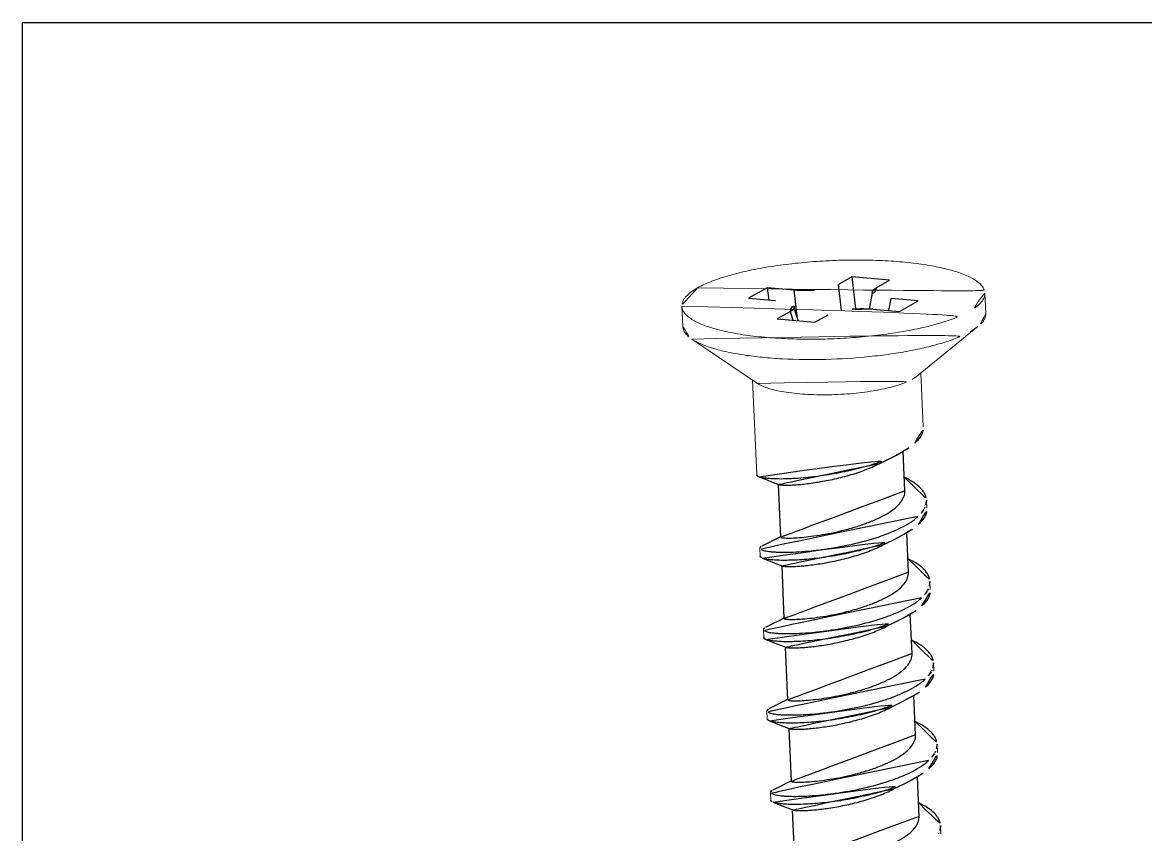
# Model space of a CAD drawing. Extents: x 16296660632 to 16296679688, y -37409620961 to -37409616551.
# Drawn here: x 16296678870.22 to 16296678896.88, y -37409618173.69 to -37409618154.42 of the extents above; entities that cross this region are included whole.
import ezdxf

# ---------------------------------------------------------------- set-up
doc = ezdxf.new("R2010")
doc.units = 0
doc.header["$LTSCALE"] = 10
doc.header["$MEASUREMENT"] = 0
doc.linetypes.add('ACAD_ISO02W100', pattern=[15, 12, -3])
doc.layers.get('0').update_dxf_attribs({"linetype": 'CONTINUOUS'})
doc.layers.add('虚线', color=8, linetype='ACAD_ISO02W100', lineweight=20)

msp = doc.modelspace()

# ---------------------------------------------------------------- linework, layer by layer
at = {"color": 7, "linetype": 'Continuous'}
for p, q in [((16296678889.90345, -37409618160.462303), (16296678889.58824, -37409618160.639679)), ((16296678890.799179, -37409618160.540176), (16296678889.90345, -37409618160.462303)), ((16296678889.90345, -37409618160.462303), (16296678889.99367, -37409618161.219818)), ((16296678890.483971, -37409618160.71756), (16296678890.799179, -37409618160.540176)), ((16296678887.895929, -37409618160.719101), (16296678887.45331, -37409618160.968178)), ((16296678888.533819, -37409618160.774559), (16296678887.895929, -37409618160.719101)), ((16296678887.895929, -37409618160.719101), (16296678887.93054, -37409618161.009666)), ((16296678888.616159, -37409618161.465881), (16296678888.533819, -37409618160.774559)), ((16296678889.662161, -37409618161.260399), (16296678889.58824, -37409618160.639679)), ((16296678890.320499, -37409618161.220528), (16296678890.402439, -37409618160.800102)), ((16296678887.45331, -37409618160.968178), (16296678888.091209, -37409618161.023643)), ((16296678890.78583, -37409618161.257919), (16296678890.84095, -37409618160.975151)), ((16296678891.478849, -37409618161.030617), (16296678890.84095, -37409618160.975151)), ((16296678891.03623, -37409618161.279694), (16296678891.478849, -37409618161.030617)), ((16296678888.448191, -37409618161.281227), (16296678888.13298, -37409618161.458618)), ((16296678888.51067, -37409618161.491463), (16296678888.448191, -37409618161.281227)), ((16296678888.62676, -37409618161.501549), (16296678888.52869, -37409618161.171577)), ((16296678889.028709, -37409618161.536491), (16296678889.34392, -37409618161.359108)), ((16296678890.398331, -37409618161.224228), (16296678891.03623, -37409618161.279694)), ((16296678888.13298, -37409618161.458618), (16296678889.028709, -37409618161.536491)), ((16296678891.164671, -37409618165.537666), (16296678891.12398, -37409618164.601181)), ((16296678888.03912, -37409618165.336098), (16296678888.164619, -37409618165.386574)), ((16296678888.155109, -37409618165.382751), (16296678888.20944, -37409618166.633232)), ((16296678891.24856, -37409618167.468361), (16296678891.207861, -37409618166.531731)), ((16296678888.122999, -37409618167.266792), (16296678888.24851, -37409618167.317268)), ((16296678888.239, -37409618167.313454), (16296678888.293329, -37409618168.563927)), ((16296678891.332439, -37409618169.399048), (16296678891.29175, -37409618168.462402)), ((16296678888.20689, -37409618169.197487), (16296678888.33239, -37409618169.247963)), ((16296678888.32288, -37409618169.244133), (16296678888.377211, -37409618170.494621)), ((16296678891.41633, -37409618171.329742), (16296678891.375641, -37409618170.393227)), ((16296678888.290779, -37409618171.128181), (16296678888.416281, -37409618171.178658)), ((16296678888.406759, -37409618171.174828), (16296678888.4611, -37409618172.425308)), ((16296678891.50021, -37409618173.260437), (16296678891.459511, -37409618172.323769)), ((16296678888.37466, -37409618173.058868), (16296678888.50016, -37409618173.109352)), ((16296678888.49065, -37409618173.105522), (16296678888.544979, -37409618174.356003))]:
    msp.add_line(p, q, dxfattribs=at)
msp.add_lwpolyline([(16296678923.53351, -37409618236.763138), (16296678870.21714, -37409618236.763138), (16296678870.21714, -37409618154.423431), (16296678923.53351, -37409618154.423431)], close=True)
for points in [[(16296678890.55167, -37409618164.894814), (16296678890.660959, -37409618164.839417), (16296678890.82246, -37409618164.758858), (16296678890.96104, -37409618164.690666)], [(16296678887.69713, -37409618165.202103), (16296678887.85466, -37409618165.263283), (16296678888.03912, -37409618165.336098)], [(16296678888.2076, -37409618166.629601), (16296678888.10136, -37409618166.683479), (16296678887.92383, -37409618166.772087), (16296678887.76866, -37409618166.84845)], [(16296678890.635559, -37409618166.825508), (16296678890.74485, -37409618166.770103), (16296678890.90634, -37409618166.689552), (16296678891.04493, -37409618166.621361)], [(16296678887.78101, -37409618167.132797), (16296678887.93854, -37409618167.193977), (16296678888.122999, -37409618167.266792)], [(16296678888.291479, -37409618168.560303), (16296678888.18524, -37409618168.614166), (16296678888.007721, -37409618168.702782), (16296678887.852539, -37409618168.779137)], [(16296678890.71944, -37409618168.756203), (16296678890.82873, -37409618168.700798), (16296678890.990231, -37409618168.620247), (16296678891.128811, -37409618168.552063)], [(16296678887.864901, -37409618169.063492), (16296678888.02243, -37409618169.124672), (16296678888.20689, -37409618169.197487)], [(16296678888.37537, -37409618170.49099), (16296678888.269119, -37409618170.544868), (16296678888.0916, -37409618170.633469), (16296678887.93643, -37409618170.709839)], [(16296678890.80332, -37409618170.686897), (16296678890.912621, -37409618170.631493), (16296678891.07411, -37409618170.550926), (16296678891.2127, -37409618170.48275)], [(16296678887.94878, -37409618170.994179), (16296678888.10631, -37409618171.055359), (16296678888.290779, -37409618171.128181)], [(16296678888.459261, -37409618172.421677), (16296678888.35301, -37409618172.475563), (16296678888.175489, -37409618172.564163), (16296678888.020321, -37409618172.640533)], [(16296678890.887211, -37409618172.617592), (16296678890.9965, -37409618172.562187), (16296678891.158001, -37409618172.481628), (16296678891.296579, -37409618172.413437)], [(16296678888.032669, -37409618172.924873), (16296678888.190201, -37409618172.986053), (16296678888.37466, -37409618173.058868)]]:
    msp.add_lwpolyline(points, dxfattribs=at)
for centre, major_axis, ratio, start_param, end_param in [((16296678888.871441, -37409618160.570312), (-0.801806, -0.030785), 0.263882425, 1.126066153, 2.666704219), ((16296678891.22245, -37409618160.774719), (-0.821229, -0.039608), 0.25133448, 5.818141006, 7.358779072), ((16296678887.709709, -37409618161.224068), (-0.821229, -0.039608), 0.25133448, -3.606636955, -2.065998889), ((16296678890.06072, -37409618161.428467), (-0.801806, -0.030785), 0.263882425, -2.0155265, -0.474888434)]:
    msp.add_ellipse(centre, major_axis=major_axis, ratio=ratio, start_param=start_param, end_param=end_param, dxfattribs=at)
for points, knots in [([(16296678891.398809, -37409618164.406708), (16296678891.43092, -37409618164.377037), (16296678891.48818, -37409618164.317284), (16296678891.554291, -37409618164.219673), (16296678891.593519, -37409618164.120132), (16296678891.600599, -37409618164.052193), (16296678891.59918, -37409618164.019707)], [0, 0, 0, 0, 0.292045706, 0.550742358, 0.782817436, 1, 1, 1, 1]), ([(16296678890.96104, -37409618164.690666), (16296678891.04554, -37409618164.649307), (16296678891.19878, -37409618164.565422), (16296678891.33983, -37409618164.461197), (16296678891.398809, -37409618164.406708)], [0, 0, 0, 0, 0.539523175, 1, 1, 1, 1]), ([(16296678887.69714, -37409618165.202103), (16296678887.72135, -37409618165.211441), (16296678887.781691, -37409618165.226463), (16296678887.88789, -37409618165.241913), (16296678888.023359, -37409618165.252342), (16296678888.18576, -37409618165.256882), (16296678888.372459, -37409618165.254646), (16296678888.660851, -37409618165.241226), (16296678889.05624, -37409618165.20356), (16296678889.55242, -37409618165.127007), (16296678890.054131, -37409618165.017273), (16296678890.527969, -37409618164.876648), (16296678890.825001, -37409618164.757263), (16296678890.96104, -37409618164.690666)], [0, 0, 0, 0, 0.023276566, 0.055463247, 0.09623742, 0.145040673, 0.201136549, 0.263651163, 0.403927684, 0.557108169, 0.713672809, 0.86415492, 1, 1, 1, 1]), ([(16296678890.55167, -37409618164.894814), (16296678890.442699, -37409618164.950493), (16296678890.20789, -37409618165.050827), (16296678889.837259, -37409618165.171013), (16296678889.453329, -37409618165.266296), (16296678889.136419, -37409618165.325493), (16296678888.896549, -37409618165.360077), (16296678888.734489, -37409618165.379013), (16296678888.58827, -37409618165.392029), (16296678888.46048, -37409618165.399597), (16296678888.35334, -37409618165.402382), (16296678888.268801, -37409618165.400993), (16296678888.213091, -37409618165.396988), (16296678888.18108, -37409618165.391609), (16296678888.1693, -37409618165.388474), (16296678888.164619, -37409618165.386574)], [0, 0, 0, 0, 0.149149692, 0.310486425, 0.474512212, 0.630990703, 0.703238306, 0.769886721, 0.829852517, 0.882142193, 0.925906765, 0.960440098, 0.985212648, 0.993851739, 1, 1, 1, 1]), ([(16296678887.644911, -37409618165.158638), (16296678887.64509, -37409618165.162659), (16296678887.64826, -37409618165.171562), (16296678887.659281, -37409618165.182777), (16296678887.675989, -37409618165.193268), (16296678887.68948, -37409618165.19915), (16296678887.69714, -37409618165.202103)], [0, 0, 0, 0, 0.169964487, 0.380192821, 0.653494873, 1, 1, 1, 1]), ([(16296678891.15774, -37409618165.219818), (16296678891.23221, -37409618165.255173), (16296678891.36599, -37409618165.327759), (16296678891.510521, -37409618165.440781), (16296678891.59358, -37409618165.537537), (16296678891.63765, -37409618165.608948), (16296678891.665779, -37409618165.682312), (16296678891.673599, -37409618165.732643), (16296678891.674681, -37409618165.757339)], [0, 0, 0, 0, 0.317057743, 0.583748074, 0.699704525, 0.805924509, 0.904904925, 1, 1, 1, 1]), ([(16296678891.164671, -37409618165.537666), (16296678891.165661, -37409618165.560463), (16296678891.16264, -37409618165.607277), (16296678891.13591, -37409618165.703377), (16296678891.061411, -37409618165.823792), (16296678890.924259, -37409618165.955544), (16296678890.74169, -37409618166.080322), (16296678890.51985, -37409618166.19622), (16296678890.266729, -37409618166.301491), (16296678889.99176, -37409618166.394348), (16296678889.70537, -37409618166.473518), (16296678889.41855, -37409618166.538223), (16296678889.14233, -37409618166.588211), (16296678888.887369, -37409618166.623894), (16296678888.663521, -37409618166.646156), (16296678888.50042, -37409618166.655487), (16296678888.39196, -37409618166.657051), (16296678888.3291, -37409618166.65593), (16296678888.279301, -37409618166.652809), (16296678888.246599, -37409618166.648849), (16296678888.227011, -37409618166.644341), (16296678888.2171, -37409618166.641037), (16296678888.2096, -37409618166.636742), (16296678888.20945, -37409618166.633232)], [0, 0, 0, 0, 0.020473064, 0.041729226, 0.088965761, 0.145234353, 0.211406525, 0.286735163, 0.369456871, 0.457154917, 0.547003049, 0.635953592, 0.720898874, 0.798817184, 0.866906327, 0.922705443, 0.9453497, 0.964215031, 0.979139366, 0.990015945, 0.99393238, 0.996849703, 1, 1, 1, 1]), ([(16296678891.674681, -37409618165.757339), (16296678891.675949, -37409618165.78653), (16296678891.670589, -37409618165.847107), (16296678891.65062, -37409618165.904373), (16296678891.63764, -37409618165.932358)], [0, 0, 0, 0, 0.486340642, 1, 1, 1, 1]), ([(16296678891.47431, -37409618166.144333), (16296678891.421659, -37409618166.192963), (16296678891.297729, -37409618166.286667), (16296678891.08243, -37409618166.410004), (16296678890.82925, -37409618166.524887), (16296678890.44035, -37409618166.668083), (16296678889.913919, -37409618166.810013), (16296678889.37364, -37409618166.907578), (16296678888.949209, -37409618166.959129), (16296678888.65749, -37409618166.983253), (16296678888.39493, -37409618166.994308), (16296678888.197769, -37409618166.993683), (16296678888.0602, -37409618166.987007), (16296678887.973761, -37409618166.979843), (16296678887.899281, -37409618166.970413), (16296678887.837681, -37409618166.95929), (16296678887.788059, -37409618166.945953), (16296678887.748581, -37409618166.930923), (16296678887.72105, -37409618166.910957), (16296678887.720409, -37409618166.896263)], [0, 0, 0, 0, 0.054602615, 0.117789166, 0.188745253, 0.266169363, 0.433325532, 0.603347488, 0.684032993, 0.759000201, 0.826300458, 0.884192152, 0.909142841, 0.931212345, 0.950280087, 0.966251833, 0.979077401, 0.988796353, 1, 1, 1, 1]), ([(16296678891.482691, -37409618166.337402), (16296678891.51482, -37409618166.307716), (16296678891.572109, -37409618166.247917), (16296678891.638229, -37409618166.150269), (16296678891.677441, -37409618166.050682), (16296678891.68449, -37409618165.982697), (16296678891.68306, -37409618165.950218)], [0, 0, 0, 0, 0.292058996, 0.550756019, 0.78282278, 1, 1, 1, 1]), ([(16296678891.61533, -37409618165.974854), (16296678891.606741, -37409618165.98951), (16296678891.56649, -37409618166.051292), (16296678891.51593, -37409618166.105888), (16296678891.47431, -37409618166.144333)], [0, 0, 0, 0, 0.230661655, 1, 1, 1, 1]), ([(16296678891.63764, -37409618165.932358), (16296678891.63599, -37409618165.935921), (16296678891.62907, -37409618165.950363), (16296678891.621441, -37409618165.964439), (16296678891.61533, -37409618165.974854)], [0, 0, 0, 0, 0.245567706, 1, 1, 1, 1]), ([(16296678891.04493, -37409618166.621361), (16296678891.129431, -37409618166.580009), (16296678891.28266, -37409618166.496117), (16296678891.423719, -37409618166.391891), (16296678891.482691, -37409618166.337402)], [0, 0, 0, 0, 0.539505924, 1, 1, 1, 1]), ([(16296678887.781019, -37409618167.132797), (16296678887.805229, -37409618167.142143), (16296678887.86557, -37409618167.15715), (16296678887.971781, -37409618167.172592), (16296678888.10726, -37409618167.183037), (16296678888.26968, -37409618167.187569), (16296678888.4564, -37409618167.185341), (16296678888.74481, -37409618167.171913), (16296678889.1402, -37409618167.134247), (16296678889.63637, -37409618167.057701), (16296678890.138069, -37409618166.947952), (16296678890.611879, -37409618166.807327), (16296678890.908899, -37409618166.687943), (16296678891.04493, -37409618166.621361)], [0, 0, 0, 0, 0.023276892, 0.055464645, 0.096240648, 0.145049353, 0.201151804, 0.263673445, 0.403950807, 0.557126029, 0.713689384, 0.864168888, 1, 1, 1, 1]), ([(16296678887.720409, -37409618166.896263), (16296678887.72023, -37409618166.89225), (16296678887.72261, -37409618166.883102), (16296678887.73263, -37409618166.870987), (16296678887.748369, -37409618166.859093), (16296678887.76129, -37409618166.852058), (16296678887.76866, -37409618166.84845)], [0, 0, 0, 0, 0.169923784, 0.38021977, 0.653573272, 1, 1, 1, 1]), ([(16296678890.63555, -37409618166.825508), (16296678890.526581, -37409618166.881172), (16296678890.291771, -37409618166.981529), (16296678889.921141, -37409618167.101692), (16296678889.53721, -37409618167.196991), (16296678889.220301, -37409618167.256187), (16296678888.980431, -37409618167.290779), (16296678888.818371, -37409618167.309708), (16296678888.67215, -37409618167.322723), (16296678888.544359, -37409618167.330292), (16296678888.437229, -37409618167.333076), (16296678888.35268, -37409618167.331673), (16296678888.29697, -37409618167.327682), (16296678888.264971, -37409618167.322311), (16296678888.253189, -37409618167.31916), (16296678888.24852, -37409618167.317268)], [0, 0, 0, 0, 0.149151444, 0.31048851, 0.474514788, 0.630995045, 0.703238917, 0.769892315, 0.829853838, 0.882146381, 0.925911335, 0.960441334, 0.985220341, 0.993856093, 1, 1, 1, 1]), ([(16296678887.7288, -37409618167.089394), (16296678887.728979, -37409618167.093399), (16296678887.73217, -37409618167.102287), (16296678887.743191, -37409618167.113487), (16296678887.759899, -37409618167.12397), (16296678887.773371, -37409618167.129837), (16296678887.781019, -37409618167.132797)], [0, 0, 0, 0, 0.170000013, 0.380313825, 0.653600326, 1, 1, 1, 1]), ([(16296678891.24205, -37409618167.150719), (16296678891.316441, -37409618167.18605), (16296678891.45009, -37409618167.258614), (16296678891.594469, -37409618167.371536), (16296678891.67746, -37409618167.468224), (16296678891.7215, -37409618167.539581), (16296678891.74963, -37409618167.612877), (16296678891.757469, -37409618167.663162), (16296678891.75856, -37409618167.687843)], [0, 0, 0, 0, 0.317038141, 0.583721003, 0.699682042, 0.805910367, 0.904900162, 1, 1, 1, 1]), ([(16296678891.24855, -37409618167.468361), (16296678891.24954, -37409618167.49115), (16296678891.246519, -37409618167.537971), (16296678891.21981, -37409618167.634079), (16296678891.1453, -37409618167.754494), (16296678891.008141, -37409618167.886238), (16296678890.825569, -37409618168.011017), (16296678890.603729, -37409618168.126907), (16296678890.350611, -37409618168.232178), (16296678890.07564, -37409618168.325043), (16296678889.789261, -37409618168.404221), (16296678889.502439, -37409618168.46891), (16296678889.226219, -37409618168.518913), (16296678888.971251, -37409618168.554581), (16296678888.74741, -37409618168.576859), (16296678888.584311, -37409618168.586166), (16296678888.47584, -37409618168.587753), (16296678888.412979, -37409618168.586617), (16296678888.36318, -37409618168.583504), (16296678888.33049, -37409618168.579552), (16296678888.3109, -37409618168.575043), (16296678888.301001, -37409618168.571716), (16296678888.29348, -37409618168.567436), (16296678888.293329, -37409618168.563927)], [0, 0, 0, 0, 0.020473397, 0.04172825, 0.088964795, 0.145234699, 0.21140827, 0.286737033, 0.369457519, 0.457154473, 0.547002625, 0.635953948, 0.720899289, 0.798816176, 0.866903321, 0.922701866, 0.945350284, 0.96421297, 0.979137498, 0.990016213, 0.993929145, 0.99684572, 1, 1, 1, 1]), ([(16296678891.75856, -37409618167.687843), (16296678891.75985, -37409618167.717079), (16296678891.754499, -37409618167.777786), (16296678891.73447, -37409618167.835159), (16296678891.721451, -37409618167.863197)], [0, 0, 0, 0, 0.486306326, 1, 1, 1, 1]), ([(16296678891.56658, -37409618168.268097), (16296678891.5987, -37409618168.238426), (16296678891.655979, -37409618168.178627), (16296678891.722111, -37409618168.080978), (16296678891.76132, -37409618167.981377), (16296678891.768379, -37409618167.913406), (16296678891.766939, -37409618167.880928)], [0, 0, 0, 0, 0.292042277, 0.550741516, 0.782816052, 1, 1, 1, 1]), ([(16296678891.69965, -37409618167.9048), (16296678891.691059, -37409618167.919533), (16296678891.65073, -37409618167.981598), (16296678891.599979, -37409618168.036423), (16296678891.558189, -37409618168.075027)], [0, 0, 0, 0, 0.230586123, 1, 1, 1, 1]), ([(16296678891.721451, -37409618167.863197), (16296678891.71983, -37409618167.866692), (16296678891.71306, -37409618167.880814), (16296678891.70561, -37409618167.8946), (16296678891.69965, -37409618167.9048)], [0, 0, 0, 0, 0.245662192, 1, 1, 1, 1]), ([(16296678891.558189, -37409618168.075027), (16296678891.50555, -37409618168.12365), (16296678891.381639, -37409618168.217346), (16296678891.16638, -37409618168.340652), (16296678890.91326, -37409618168.455544), (16296678890.52442, -37409618168.598701), (16296678889.99806, -37409618168.740646), (16296678889.45784, -37409618168.838226), (16296678889.03343, -37409618168.889793), (16296678888.741699, -37409618168.913918), (16296678888.479111, -37409618168.925003), (16296678888.28191, -37409618168.924377), (16296678888.14431, -37409618168.917717), (16296678888.05784, -37409618168.910553), (16296678887.983339, -37409618168.901123), (16296678887.9217, -37409618168.890007), (16296678887.872061, -37409618168.876694), (16296678887.832541, -37409618168.861649), (16296678887.804979, -37409618168.841713), (16296678887.804291, -37409618168.827003)], [0, 0, 0, 0, 0.054597217, 0.117772269, 0.188713614, 0.266122839, 0.433262524, 0.603270318, 0.683950983, 0.758921475, 0.826233658, 0.884138543, 0.909095902, 0.931171631, 0.950246803, 0.966225121, 0.979058274, 0.988784535, 1, 1, 1, 1]), ([(16296678891.128811, -37409618168.552063), (16296678891.21331, -37409618168.510696), (16296678891.36655, -37409618168.426811), (16296678891.507601, -37409618168.322578), (16296678891.56658, -37409618168.268097)], [0, 0, 0, 0, 0.539514938, 1, 1, 1, 1]), ([(16296678887.804291, -37409618168.827003), (16296678887.80411, -37409618168.82299), (16296678887.806471, -37409618168.813843), (16296678887.81649, -37409618168.801697), (16296678887.832239, -37409618168.789787), (16296678887.845169, -37409618168.782753), (16296678887.852539, -37409618168.779137)], [0, 0, 0, 0, 0.169900019, 0.380141039, 0.653487407, 1, 1, 1, 1]), ([(16296678887.864901, -37409618169.063477), (16296678887.88912, -37409618169.07283), (16296678887.949459, -37409618169.087837), (16296678888.05566, -37409618169.103287), (16296678888.191139, -37409618169.113731), (16296678888.35354, -37409618169.118263), (16296678888.540251, -37409618169.116043), (16296678888.828659, -37409618169.102623), (16296678889.224039, -37409618169.064941), (16296678889.720209, -37409618168.988403), (16296678890.221901, -37409618168.878647), (16296678890.69573, -37409618168.738037), (16296678890.992769, -37409618168.618637), (16296678891.128811, -37409618168.552063)], [0, 0, 0, 0, 0.023278057, 0.055464367, 0.096237391, 0.145041777, 0.201140971, 0.263660908, 0.403941326, 0.557113817, 0.713670843, 0.864155822, 1, 1, 1, 1]), ([(16296678890.71944, -37409618168.756203), (16296678890.61047, -37409618168.811867), (16296678890.37566, -37409618168.912216), (16296678890.00503, -37409618169.032387), (16296678889.621099, -37409618169.127693), (16296678889.30419, -37409618169.186867), (16296678889.06432, -37409618169.221474), (16296678888.90225, -37409618169.240402), (16296678888.756041, -37409618169.25341), (16296678888.62825, -37409618169.260986), (16296678888.521111, -37409618169.263763), (16296678888.436569, -37409618169.262367), (16296678888.380859, -37409618169.258369), (16296678888.34885, -37409618169.252998), (16296678888.33707, -37409618169.249863), (16296678888.33239, -37409618169.247963)], [0, 0, 0, 0, 0.149149925, 0.310486899, 0.474512549, 0.630991091, 0.703238754, 0.769887552, 0.829852148, 0.882143536, 0.925906325, 0.960441356, 0.985212845, 0.993853208, 1, 1, 1, 1]), ([(16296678887.812679, -37409618169.020058), (16296678887.81286, -37409618169.024078), (16296678887.81605, -37409618169.032967), (16296678887.827061, -37409618169.044167), (16296678887.843781, -37409618169.054657), (16296678887.85726, -37409618169.060539), (16296678887.864901, -37409618169.063477)], [0, 0, 0, 0, 0.169993056, 0.38028427, 0.653562307, 1, 1, 1, 1]), ([(16296678891.326651, -37409618169.081749), (16296678891.400949, -37409618169.117073), (16296678891.53442, -37409618169.18959), (16296678891.678591, -37409618169.302467), (16296678891.761459, -37409618169.399078), (16296678891.805441, -37409618169.47039), (16296678891.833521, -37409618169.54364), (16296678891.841351, -37409618169.593887), (16296678891.84244, -37409618169.618553)], [0, 0, 0, 0, 0.316984893, 0.583639069, 0.699603812, 0.805849235, 0.904865736, 1, 1, 1, 1]), ([(16296678891.332439, -37409618169.399048), (16296678891.333429, -37409618169.421837), (16296678891.33041, -37409618169.468674), (16296678891.30369, -37409618169.564774), (16296678891.229179, -37409618169.685173), (16296678891.09202, -37409618169.816933), (16296678890.909451, -37409618169.941704), (16296678890.68762, -37409618170.05761), (16296678890.4345, -37409618170.162872), (16296678890.159519, -37409618170.255737), (16296678889.87314, -37409618170.334908), (16296678889.586321, -37409618170.399597), (16296678889.310101, -37409618170.449593), (16296678889.05514, -37409618170.485283), (16296678888.831289, -37409618170.507553), (16296678888.66819, -37409618170.516876), (16296678888.559719, -37409618170.51844), (16296678888.49687, -37409618170.517319), (16296678888.447069, -37409618170.514191), (16296678888.41437, -37409618170.510239), (16296678888.394779, -37409618170.50573), (16296678888.384871, -37409618170.502434), (16296678888.37738, -37409618170.498123), (16296678888.37722, -37409618170.494621)], [0, 0, 0, 0, 0.02047321, 0.04172905, 0.08896589, 0.145234743, 0.211406872, 0.286735126, 0.369456489, 0.457154687, 0.547003065, 0.635953623, 0.720898634, 0.798816603, 0.866905772, 0.922705652, 0.945349236, 0.964215767, 0.979138535, 0.990016578, 0.993933024, 0.996849142, 1, 1, 1, 1]), ([(16296678891.84244, -37409618169.618553), (16296678891.84374, -37409618169.647919), (16296678891.83832, -37409618169.708893), (16296678891.818119, -37409618169.766487), (16296678891.804991, -37409618169.79464)], [0, 0, 0, 0, 0.486199985, 1, 1, 1, 1]), ([(16296678891.650471, -37409618170.198792), (16296678891.68257, -37409618170.169128), (16296678891.73983, -37409618170.10936), (16296678891.805941, -37409618170.011757), (16296678891.845169, -37409618169.912239), (16296678891.852249, -37409618169.844299), (16296678891.85084, -37409618169.811829)], [0, 0, 0, 0, 0.292056058, 0.55074832, 0.782819238, 1, 1, 1, 1]), ([(16296678891.784651, -37409618169.833572), (16296678891.776039, -37409618169.848457), (16296678891.735519, -37409618169.911301), (16296678891.68429, -37409618169.966721), (16296678891.64208, -37409618170.005722)], [0, 0, 0, 0, 0.230394881, 1, 1, 1, 1]), ([(16296678891.804991, -37409618169.79464), (16296678891.803471, -37409618169.797897), (16296678891.797119, -37409618169.811096), (16296678891.79018, -37409618169.82402), (16296678891.784651, -37409618169.833572)], [0, 0, 0, 0, 0.24594043, 1, 1, 1, 1]), ([(16296678891.64208, -37409618170.005722), (16296678891.589439, -37409618170.054337), (16296678891.465521, -37409618170.148041), (16296678891.25024, -37409618170.271362), (16296678890.997089, -37409618170.386253), (16296678890.608219, -37409618170.529427), (16296678890.081829, -37409618170.671356), (16296678889.541599, -37409618170.768944), (16296678889.117201, -37409618170.820488), (16296678888.82547, -37409618170.84462), (16296678888.562889, -37409618170.85569), (16296678888.365709, -37409618170.855057), (16296678888.228121, -37409618170.848396), (16296678888.14167, -37409618170.841232), (16296678888.067169, -37409618170.83181), (16296678888.00555, -37409618170.820686), (16296678887.95591, -37409618170.807373), (16296678887.916401, -37409618170.792343), (16296678887.888849, -37409618170.772377), (16296678887.88818, -37409618170.757683)], [0, 0, 0, 0, 0.05459869, 0.11777762, 0.188727264, 0.266146226, 0.433292764, 0.603296072, 0.683979386, 0.758950658, 0.826259313, 0.88415787, 0.909111388, 0.931183846, 0.950256241, 0.966231778, 0.979063344, 0.988787913, 1, 1, 1, 1]), ([(16296678891.2127, -37409618170.48275), (16296678891.297199, -37409618170.441391), (16296678891.45043, -37409618170.357513), (16296678891.59149, -37409618170.253273), (16296678891.650471, -37409618170.198792)], [0, 0, 0, 0, 0.539520138, 1, 1, 1, 1]), ([(16296678887.94879, -37409618170.994179), (16296678887.973, -37409618171.003517), (16296678888.03334, -37409618171.018532), (16296678888.13954, -37409618171.033981), (16296678888.275021, -37409618171.044434), (16296678888.43742, -37409618171.048958), (16296678888.62413, -37409618171.04673), (16296678888.912519, -37409618171.03331), (16296678889.307911, -37409618170.995644), (16296678889.80409, -37409618170.91909), (16296678890.305799, -37409618170.809349), (16296678890.779631, -37409618170.668716), (16296678891.07666, -37409618170.549339), (16296678891.2127, -37409618170.48275)], [0, 0, 0, 0, 0.023276407, 0.055463181, 0.096237908, 0.145042369, 0.201139714, 0.263655278, 0.403931506, 0.557112621, 0.713678891, 0.864158647, 1, 1, 1, 1]), ([(16296678890.80332, -37409618170.686897), (16296678890.694349, -37409618170.742561), (16296678890.459539, -37409618170.842918), (16296678890.088909, -37409618170.963081), (16296678889.704981, -37409618171.05838), (16296678889.388069, -37409618171.117569), (16296678889.148199, -37409618171.152161), (16296678888.986139, -37409618171.171097), (16296678888.83992, -37409618171.184097), (16296678888.71213, -37409618171.191673), (16296678888.605, -37409618171.194473), (16296678888.520451, -37409618171.193047), (16296678888.464741, -37409618171.189072), (16296678888.432739, -37409618171.183693), (16296678888.420959, -37409618171.18055), (16296678888.41629, -37409618171.178658)], [0, 0, 0, 0, 0.149151082, 0.31048801, 0.474514413, 0.630994577, 0.703238601, 0.769891117, 0.829854077, 0.882144985, 0.925911753, 0.960440489, 0.985219788, 0.993854646, 1, 1, 1, 1]), ([(16296678887.88818, -37409618170.757683), (16296678887.887991, -37409618170.753662), (16296678887.890369, -37409618170.744507), (16296678887.900379, -37409618170.732384), (16296678887.91613, -37409618170.720482), (16296678887.92906, -37409618170.713448), (16296678887.93643, -37409618170.709839)], [0, 0, 0, 0, 0.169908325, 0.380176255, 0.653525717, 1, 1, 1, 1]), ([(16296678887.89657, -37409618170.950737), (16296678887.896749, -37409618170.954773), (16296678887.899929, -37409618170.963654), (16296678887.91094, -37409618170.974869), (16296678887.92766, -37409618170.985352), (16296678887.941139, -37409618170.991226), (16296678887.94879, -37409618170.994179)], [0, 0, 0, 0, 0.169972208, 0.380232623, 0.65353903, 1, 1, 1, 1]), ([(16296678891.407869, -37409618171.011177), (16296678891.482571, -37409618171.046577), (16296678891.616751, -37409618171.119217), (16296678891.761709, -37409618171.232407), (16296678891.84502, -37409618171.329308), (16296678891.88921, -37409618171.400833), (16296678891.917431, -37409618171.474297), (16296678891.925261, -37409618171.524712), (16296678891.926331, -37409618171.549454)], [0, 0, 0, 0, 0.3172345, 0.583924157, 0.69985153, 0.806036112, 0.904966851, 1, 1, 1, 1]), ([(16296678891.416321, -37409618171.329742), (16296678891.417311, -37409618171.352539), (16296678891.414301, -37409618171.399353), (16296678891.387569, -37409618171.495461), (16296678891.31307, -37409618171.615868), (16296678891.175911, -37409618171.747627), (16296678890.99334, -37409618171.872398), (16296678890.7715, -37409618171.988297), (16296678890.518379, -37409618172.093567), (16296678890.24341, -37409618172.186432), (16296678889.957029, -37409618172.265602), (16296678889.67021, -37409618172.330299), (16296678889.39399, -37409618172.380287), (16296678889.139021, -37409618172.41597), (16296678888.915171, -37409618172.43824), (16296678888.752081, -37409618172.447563), (16296678888.64361, -37409618172.449127), (16296678888.58075, -37409618172.448013), (16296678888.530951, -37409618172.444893), (16296678888.49826, -37409618172.440933), (16296678888.47867, -37409618172.436417), (16296678888.468769, -37409618172.433113), (16296678888.461241, -37409618172.428833), (16296678888.4611, -37409618172.425308)], [0, 0, 0, 0, 0.020473134, 0.041728323, 0.088964486, 0.14523392, 0.211407584, 0.286736716, 0.369457507, 0.457154493, 0.547002463, 0.635953727, 0.720899492, 0.798816786, 0.866903955, 0.922702124, 0.945350952, 0.964212695, 0.979138569, 0.990015654, 0.993929113, 0.996846507, 1, 1, 1, 1]), ([(16296678891.73435, -37409618172.129494), (16296678891.766479, -37409618172.099808), (16296678891.823759, -37409618172.040001), (16296678891.889891, -37409618171.942337), (16296678891.9291, -37409618171.842743), (16296678891.93615, -37409618171.774757), (16296678891.93471, -37409618171.742271)], [0, 0, 0, 0, 0.292057156, 0.550753557, 0.782820762, 1, 1, 1, 1]), ([(16296678891.8657, -37409618171.769112), (16296678891.85714, -37409618171.783577), (16296678891.81711, -37409618171.844498), (16296678891.767099, -37409618171.898407), (16296678891.72596, -37409618171.936417)], [0, 0, 0, 0, 0.23088135, 1, 1, 1, 1]), ([(16296678891.889561, -37409618171.723862), (16296678891.8878, -37409618171.727661), (16296678891.88044, -37409618171.743042), (16296678891.872259, -37409618171.758034), (16296678891.8657, -37409618171.769112)], [0, 0, 0, 0, 0.245278164, 1, 1, 1, 1]), ([(16296678891.926331, -37409618171.549454), (16296678891.927601, -37409618171.578537), (16296678891.922291, -37409618171.638893), (16296678891.90246, -37409618171.695961), (16296678891.889561, -37409618171.723862)], [0, 0, 0, 0, 0.486427564, 1, 1, 1, 1]), ([(16296678891.72596, -37409618171.936417), (16296678891.673321, -37409618171.985039), (16296678891.5494, -37409618172.078743), (16296678891.33411, -37409618172.202057), (16296678891.08095, -37409618172.316963), (16296678890.69208, -37409618172.460129), (16296678890.16567, -37409618172.602074), (16296678889.62542, -37409618172.699638), (16296678889.200991, -37409618172.75119), (16296678888.909281, -37409618172.775322), (16296678888.646709, -37409618172.786377), (16296678888.449539, -37409618172.785759), (16296678888.311951, -37409618172.779099), (16296678888.22551, -37409618172.771927), (16296678888.151011, -37409618172.762497), (16296678888.089399, -37409618172.751381), (16296678888.03977, -37409618172.738052), (16296678888.000271, -37409618172.723022), (16296678887.972719, -37409618172.703056), (16296678887.972059, -37409618172.68837)], [0, 0, 0, 0, 0.0546001, 0.117782597, 0.188733632, 0.266151748, 0.433300018, 0.60331817, 0.68400267, 0.75896991, 0.826272935, 0.884169085, 0.909122385, 0.931194582, 0.950265184, 0.96624001, 0.979068811, 0.988791119, 1, 1, 1, 1]), ([(16296678891.296579, -37409618172.413437), (16296678891.381081, -37409618172.372093), (16296678891.534321, -37409618172.2882), (16296678891.675369, -37409618172.183968), (16296678891.73435, -37409618172.129494)], [0, 0, 0, 0, 0.539501208, 1, 1, 1, 1]), ([(16296678888.032669, -37409618172.924873), (16296678888.05689, -37409618172.934219), (16296678888.117229, -37409618172.949226), (16296678888.223431, -37409618172.964684), (16296678888.358919, -37409618172.975121), (16296678888.521339, -37409618172.979652), (16296678888.708059, -37409618172.977417), (16296678888.996469, -37409618172.963997), (16296678889.391859, -37409618172.926323), (16296678889.88802, -37409618172.849777), (16296678890.389721, -37409618172.740028), (16296678890.863529, -37409618172.599419), (16296678891.160549, -37409618172.480026), (16296678891.296579, -37409618172.413437)], [0, 0, 0, 0, 0.023277738, 0.055465794, 0.096241954, 0.14505144, 0.20115394, 0.26367632, 0.403954117, 0.557125453, 0.713686867, 0.864167196, 1, 1, 1, 1]), ([(16296678887.972059, -37409618172.68837), (16296678887.97188, -37409618172.684349), (16296678887.97426, -37409618172.675201), (16296678887.98427, -37409618172.663078), (16296678888.000019, -37409618172.651176), (16296678888.012951, -37409618172.644142), (16296678888.020309, -37409618172.640533)], [0, 0, 0, 0, 0.169912341, 0.380179031, 0.653529502, 1, 1, 1, 1]), ([(16296678890.887211, -37409618172.617592), (16296678890.77824, -37409618172.673264), (16296678890.54343, -37409618172.773613), (16296678890.1728, -37409618172.893784), (16296678889.78887, -37409618172.989067), (16296678889.47196, -37409618173.048264), (16296678889.23209, -37409618173.082863), (16296678889.070021, -37409618173.101784), (16296678888.923809, -37409618173.114799), (16296678888.796021, -37409618173.122368), (16296678888.688881, -37409618173.125153), (16296678888.60434, -37409618173.123756), (16296678888.54863, -37409618173.119751), (16296678888.516621, -37409618173.114388), (16296678888.504841, -37409618173.111237), (16296678888.50017, -37409618173.109352)], [0, 0, 0, 0, 0.149150481, 0.310487645, 0.474513263, 0.630992056, 0.703239131, 0.769889043, 0.829852195, 0.882145353, 0.925906742, 0.960442514, 0.985214087, 0.993855175, 1, 1, 1, 1]), ([(16296678887.98045, -37409618172.881447), (16296678887.98064, -37409618172.885483), (16296678887.98382, -37409618172.894363), (16296678887.994841, -37409618172.905563), (16296678888.011551, -37409618172.916054), (16296678888.02503, -37409618172.921921), (16296678888.032669, -37409618172.924873)], [0, 0, 0, 0, 0.170000578, 0.380309158, 0.653587418, 1, 1, 1, 1]), ([(16296678891.49398, -37409618172.942917), (16296678891.568331, -37409618172.978256), (16296678891.70191, -37409618173.050797), (16296678891.84621, -37409618173.163696), (16296678891.92915, -37409618173.260353), (16296678891.973169, -37409618173.33168), (16296678892.00128, -37409618173.404961), (16296678892.009121, -37409618173.455223), (16296678892.01021, -37409618173.479897)], [0, 0, 0, 0, 0.317020572, 0.583696175, 0.69965802, 0.805891088, 0.904889407, 1, 1, 1, 1]), ([(16296678891.50021, -37409618173.260437), (16296678891.5012, -37409618173.283234), (16296678891.498171, -37409618173.330048), (16296678891.47146, -37409618173.426163), (16296678891.39694, -37409618173.546562), (16296678891.25979, -37409618173.678322), (16296678891.077221, -37409618173.803093), (16296678890.855391, -37409618173.918999), (16296678890.60227, -37409618174.024261), (16296678890.327299, -37409618174.117126), (16296678890.040911, -37409618174.196297), (16296678889.754089, -37409618174.260986), (16296678889.477871, -37409618174.310982), (16296678889.22291, -37409618174.346657), (16296678888.99906, -37409618174.368927), (16296678888.83596, -37409618174.378258), (16296678888.727489, -37409618174.379822), (16296678888.66464, -37409618174.378708), (16296678888.61483, -37409618174.37558), (16296678888.58214, -37409618174.37162), (16296678888.56255, -37409618174.367119), (16296678888.552641, -37409618174.363808), (16296678888.545151, -37409618174.359512), (16296678888.544991, -37409618174.356003)], [0, 0, 0, 0, 0.020473379, 0.041728798, 0.088965914, 0.145235111, 0.211407373, 0.286735407, 0.369456346, 0.45715445, 0.547003048, 0.635953711, 0.72089852, 0.798816075, 0.866904958, 0.922705167, 0.945348959, 0.964216136, 0.979137713, 0.990017197, 0.993933035, 0.996848199, 1, 1, 1, 1]), ([(16296678892.01021, -37409618173.479897), (16296678892.011499, -37409618173.509163), (16296678892.006149, -37409618173.569923), (16296678891.986099, -37409618173.627327), (16296678891.973061, -37409618173.655403)], [0, 0, 0, 0, 0.48629063, 1, 1, 1, 1]), ([(16296678891.973061, -37409618173.655403), (16296678891.971451, -37409618173.658836), (16296678891.96475, -37409618173.672813), (16296678891.95738, -37409618173.686462), (16296678891.9515, -37409618173.696564)], [0, 0, 0, 0, 0.245707587, 1, 1, 1, 1])]:
    msp.add_open_spline(points, degree=3, knots=knots, dxfattribs=at)
at = {"layer": '虚线', "color": 7, "linetype": 'Continuous'}
for p, q in [((16296678893.08366, -37409618161.325813), (16296678893.062691, -37409618160.843132)), ((16296678885.89044, -37409618161.638344), (16296678885.869471, -37409618161.155663)), ((16296678891.43606, -37409618162.822449), (16296678892.897249, -37409618161.638817)), ((16296678892.897249, -37409618161.638817), (16296678892.711679, -37409618161.762428)), ((16296678887.66164, -37409618162.986427), (16296678886.1033, -37409618161.934013)), ((16296678887.644899, -37409618165.158653), (16296678887.547159, -37409618162.909126)), ((16296678891.43606, -37409618162.822449), (16296678891.33296, -37409618162.891113)), ((16296678891.59919, -37409618164.019676), (16296678891.5434, -37409618162.735497)), ((16296678891.683069, -37409618165.950371), (16296678891.67469, -37409618165.757301)), ((16296678887.72879, -37409618167.08934), (16296678887.7204, -37409618166.896271)), ((16296678891.76696, -37409618167.881058), (16296678891.75857, -37409618167.687988)), ((16296678887.81267, -37409618169.020027), (16296678887.804279, -37409618168.826973)), ((16296678891.85084, -37409618169.811752), (16296678891.842461, -37409618169.618683)), ((16296678887.896561, -37409618170.950729), (16296678887.88817, -37409618170.75766)), ((16296678891.934731, -37409618171.742447), (16296678891.92634, -37409618171.549377)), ((16296678887.98044, -37409618172.881416), (16296678887.97205, -37409618172.688347)), ((16296678892.01861, -37409618173.673141), (16296678892.010229, -37409618173.480072))]:
    msp.add_line(p, q, dxfattribs=at)
for points, knots in [([(16296678886.241449, -37409618160.719032), (16296678886.34079, -37409618160.663132), (16296678886.570921, -37409618160.559158), (16296678886.960409, -37409618160.429329), (16296678887.41869, -37409618160.314247), (16296678887.93322, -37409618160.217293), (16296678888.49008, -37409618160.141296), (16296678889.073891, -37409618160.088463), (16296678889.668539, -37409618160.060303), (16296678890.257561, -37409618160.057587), (16296678890.824659, -37409618160.080383), (16296678891.354231, -37409618160.127907), (16296678891.83168, -37409618160.198776), (16296678892.18951, -37409618160.278412), (16296678892.438551, -37409618160.354362), (16296678892.596649, -37409618160.413254), (16296678892.733191, -37409618160.476173), (16296678892.847389, -37409618160.542686), (16296678892.93862, -37409618160.612587), (16296678893.00639, -37409618160.685837), (16296678893.04986, -37409618160.762642), (16296678893.061541, -37409618160.817108), (16296678893.06267, -37409618160.843193)], [0, 0, 0, 0, 0.047874429, 0.105679961, 0.172282423, 0.246160485, 0.325485972, 0.408240935, 0.49228692, 0.575442048, 0.655554599, 0.7305774, 0.798645146, 0.858162555, 0.884327349, 0.907947424, 0.928965317, 0.947398063, 0.963347598, 0.977069324, 0.989033532, 1, 1, 1, 1]), ([(16296678886.241449, -37409618160.719032), (16296678886.184441, -37409618160.751106), (16296678886.08357, -37409618160.814949), (16296678885.976561, -37409618160.910011), (16296678885.917879, -37409618160.987953), (16296678885.88842, -37409618161.043694), (16296678885.871441, -37409618161.099678), (16296678885.8687, -37409618161.137352), (16296678885.86949, -37409618161.155602)], [0, 0, 0, 0, 0.327021374, 0.595169581, 0.709531086, 0.81308833, 0.908677352, 1, 1, 1, 1]), ([(16296678893.06267, -37409618160.843193), (16296678893.063459, -37409618160.861443), (16296678893.06072, -37409618160.899117), (16296678893.043739, -37409618160.955101), (16296678893.01428, -37409618161.010841), (16296678892.955601, -37409618161.088783), (16296678892.848591, -37409618161.183853), (16296678892.747721, -37409618161.247673), (16296678892.690701, -37409618161.279762)], [0, 0, 0, 0, 0.091322648, 0.186911669, 0.290468914, 0.404830419, 0.672978626, 1, 1, 1, 1]), ([(16296678885.86949, -37409618161.155602), (16296678885.870621, -37409618161.181686), (16296678885.882299, -37409618161.236153), (16296678885.92577, -37409618161.312958), (16296678885.99354, -37409618161.3862), (16296678886.084761, -37409618161.4561), (16296678886.198971, -37409618161.522621), (16296678886.33551, -37409618161.585541), (16296678886.493601, -37409618161.644432), (16296678886.742649, -37409618161.720383), (16296678887.100479, -37409618161.800003), (16296678887.57793, -37409618161.87088), (16296678888.1075, -37409618161.918419), (16296678888.674601, -37409618161.9412), (16296678889.26362, -37409618161.938492), (16296678889.858259, -37409618161.910316), (16296678890.44208, -37409618161.857491), (16296678890.99894, -37409618161.781502), (16296678891.51347, -37409618161.68454), (16296678891.971741, -37409618161.569473), (16296678892.36124, -37409618161.439636), (16296678892.59137, -37409618161.335663), (16296678892.690701, -37409618161.279762)], [0, 0, 0, 0, 0.010966468, 0.022930676, 0.036652402, 0.052601937, 0.071034683, 0.092052576, 0.115672651, 0.141837445, 0.201354854, 0.2694226, 0.344445401, 0.424557952, 0.50771308, 0.591759065, 0.674514028, 0.753839515, 0.827717577, 0.894320039, 0.952125571, 1, 1, 1, 1]), ([(16296678893.083639, -37409618161.325813), (16296678893.08478, -37409618161.351952), (16296678893.07781, -37409618161.407356), (16296678893.04096, -37409618161.487831), (16296678892.979509, -37409618161.566872), (16296678892.92687, -37409618161.614822), (16296678892.89723, -37409618161.638817)], [0, 0, 0, 0, 0.208281181, 0.435593515, 0.696453828, 1, 1, 1, 1]), ([(16296678885.890459, -37409618161.638344), (16296678885.8916, -37409618161.664482), (16296678885.903351, -37409618161.719093), (16296678885.94705, -37409618161.796066), (16296678886.015141, -37409618161.869461), (16296678886.071711, -37409618161.912682), (16296678886.1033, -37409618161.934013)], [0, 0, 0, 0, 0.20833013, 0.435711518, 0.696619972, 1, 1, 1, 1]), ([(16296678886.1033, -37409618161.934013), (16296678886.1703, -37409618161.979248), (16296678886.33198, -37409618162.062279), (16296678886.613741, -37409618162.162209), (16296678886.955561, -37409618162.248596), (16296678887.350519, -37409618162.319366), (16296678887.790621, -37409618162.372963), (16296678888.43961, -37409618162.420776), (16296678889.29067, -37409618162.429314), (16296678890.14786, -37409618162.375488), (16296678890.81859, -37409618162.293732), (16296678891.287359, -37409618162.216278), (16296678891.71804, -37409618162.123688), (16296678892.10173, -37409618162.018051), (16296678892.430389, -37409618161.901657), (16296678892.62594, -37409618161.810677), (16296678892.711679, -37409618161.762428)], [0, 0, 0, 0, 0.035849086, 0.080086675, 0.132384916, 0.191999545, 0.257909739, 0.328892248, 0.480478464, 0.634909642, 0.709375917, 0.780033843, 0.845524409, 0.904633074, 0.956376518, 1, 1, 1, 1]), ([(16296678887.66165, -37409618162.986427), (16296678887.69887, -37409618163.011574), (16296678887.788691, -37409618163.057693), (16296678887.945221, -37409618163.11322), (16296678888.13512, -37409618163.161209), (16296678888.442089, -37409618163.216148), (16296678888.8771, -37409618163.255882), (16296678889.43239, -37409618163.261673), (16296678889.99692, -37409618163.226059), (16296678890.45046, -37409618163.162804), (16296678890.780939, -37409618163.091827), (16296678890.99411, -37409618163.033127), (16296678891.176689, -37409618162.968452), (16296678891.285339, -37409618162.917923), (16296678891.33296, -37409618162.891113)], [0, 0, 0, 0, 0.035850252, 0.080089415, 0.132393801, 0.192012102, 0.328875165, 0.480472785, 0.63491543, 0.780016704, 0.845511785, 0.904623949, 0.956379603, 1, 1, 1, 1])]:
    msp.add_open_spline(points, degree=3, knots=knots, dxfattribs=at)

doc.saveas('drawing.dxf')
